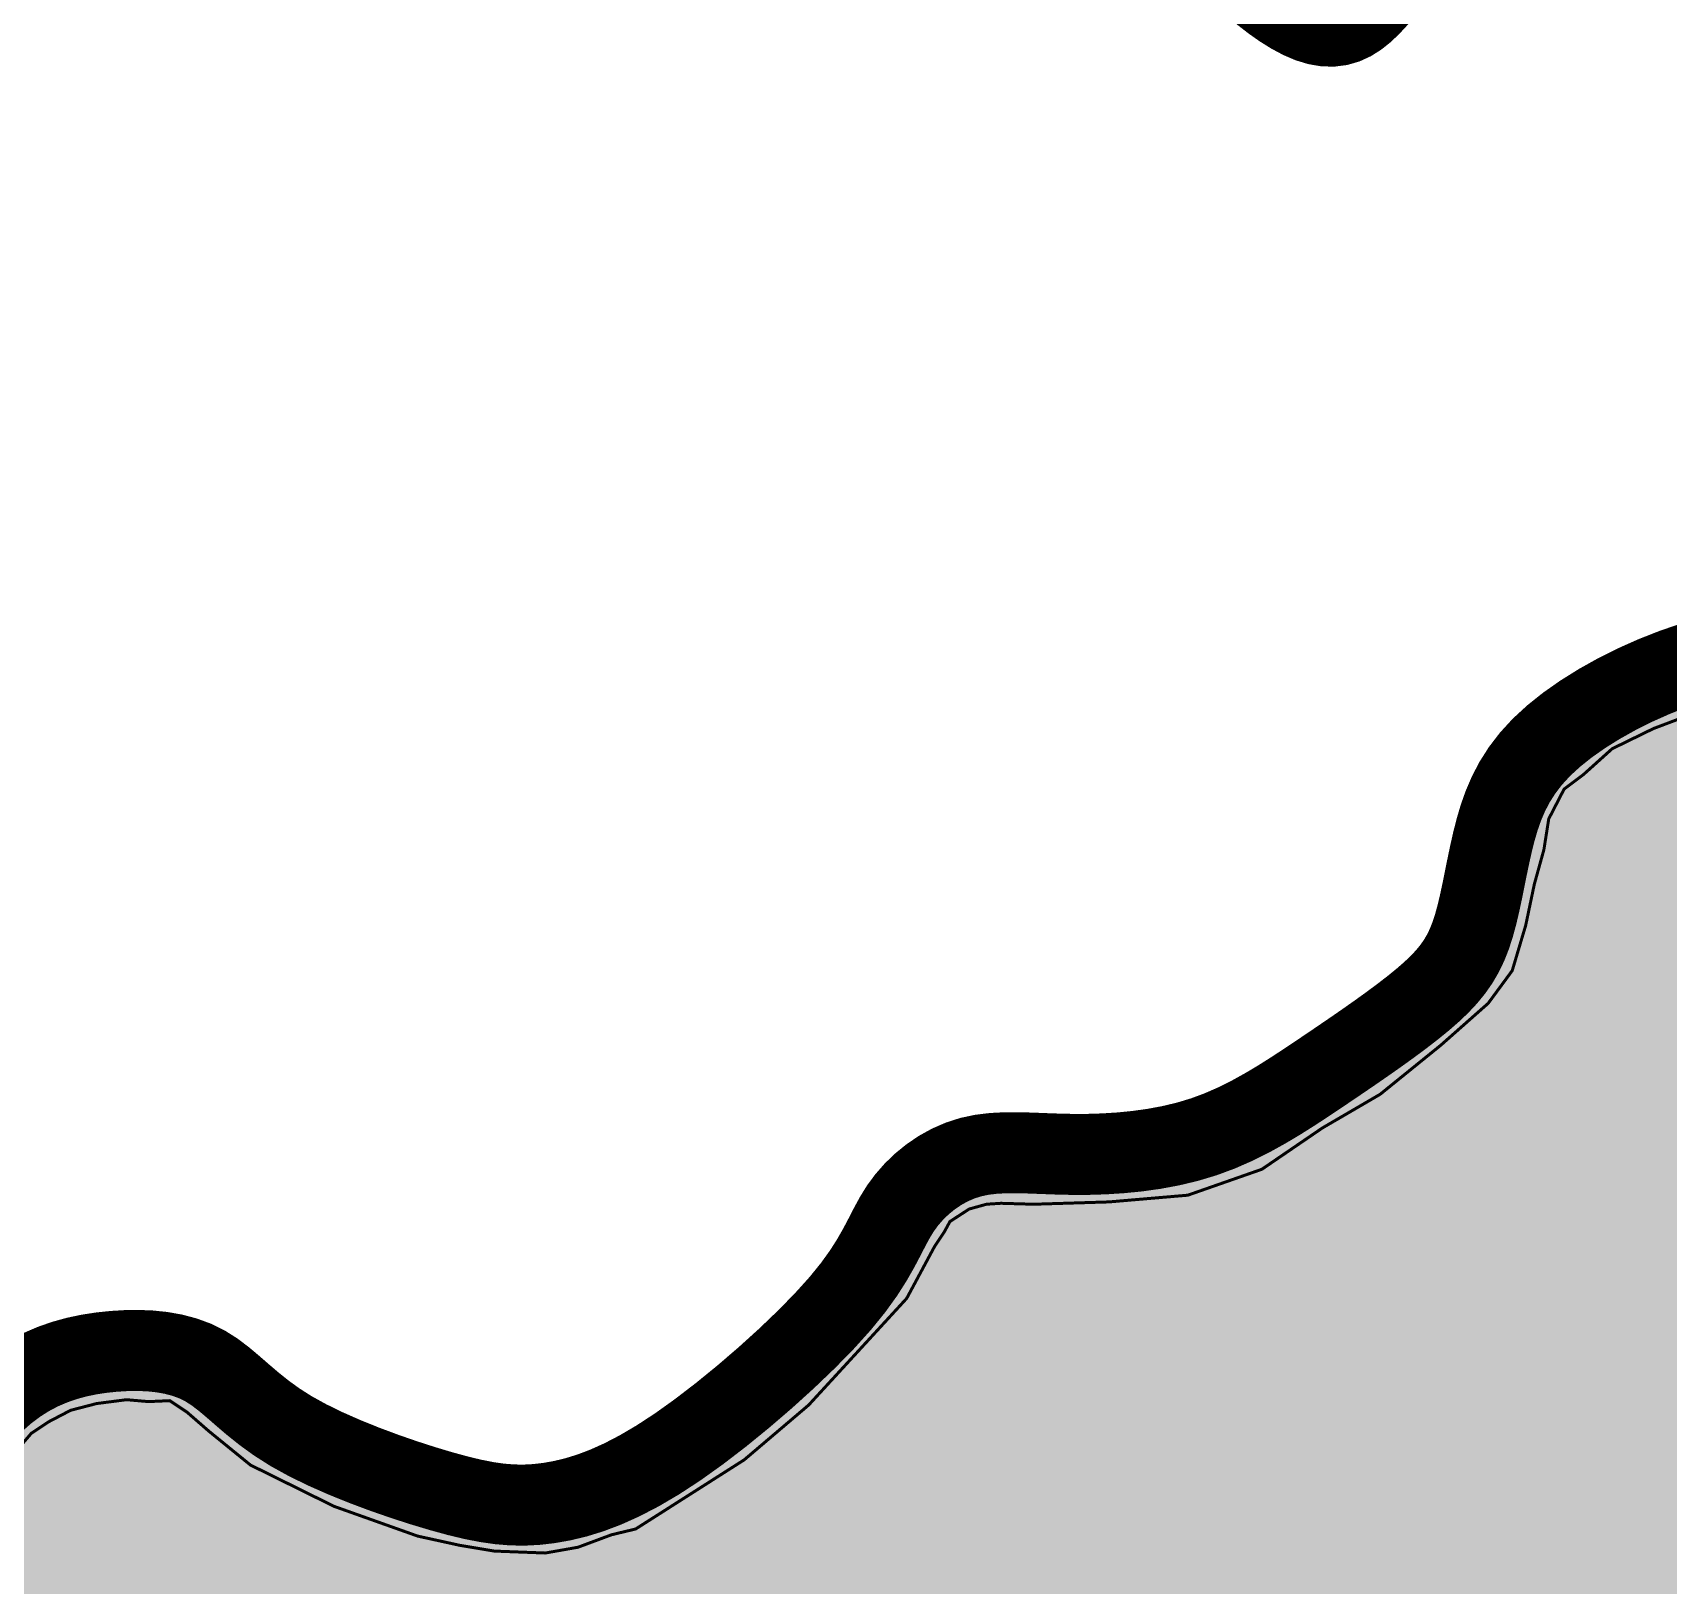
# Model space of a CAD drawing. Extents: x 13573007 to 22079938, y 2388446 to 8397471.
# Drawn here: x 19179225 to 19726033, y 6826959 to 7345831 of the extents above; entities that cross this region are included whole.
import ezdxf

# ---------------------------------------------------------------- set-up
doc = ezdxf.new("R2010")
doc.units = 0
doc.header["$MEASUREMENT"] = 0
for name, color, linetype in [('5黄河中游经济区', 30, 'CONTINUOUS'), ('BOUNDY', 13, 'CONTINUOUS'), ('海岸线', 5, 'CONTINUOUS'), ('片区', 3, 'CONTINUOUS')]:
    doc.layers.add(name, color=color, linetype=linetype)

msp = doc.modelspace()

# ---------------------------------------------------------------- hatches: boundary and pattern name
at = {"layer": '5黄河中游经济区'}
msp.add_hatch(color=256, dxfattribs=at).paths.add_polyline_path([(17441418, 6608166), (17491377, 6421441), (17469907, 6391040), (17494084, 6337222), (17537918, 6288939), (17537470, 6239761), (17562518, 6229479), (17633438, 6269395), (17730176, 6269395), (17769009, 6242709), (17761468, 6211830), (17707593, 6149390), (17670600, 6116803), (17732392, 6080050), (17759629, 6051654), (17765166, 6032244), (17817428, 6014555), (17821263, 5983124), (17839687, 5938418), (17868615, 5934725), (17894664, 5890953), (17954730, 5886890), (17964823, 5908028), (17945843, 5954587), (18011319, 5969124), (18082371, 5951891), (18172129, 5988138), (18216213, 5983349), (18229630, 5914380), (18140377, 5795590), (18125999, 5739600), (18207776, 5656066), (18335813, 5680286), (18427086, 5713512), (18445116, 5839094), (18495260, 5940461), (18556109, 5962424), (18588892, 5899722), (18539650, 5832632), (18530244, 5767826), (18631545, 5733187), (18706245, 5672839), (18771038, 5666645), (18808787, 5688044), (18821745, 5724086), (18835267, 5744359), (18834140, 5790538), (18878650, 5837842), (18942316, 5921188), (19027898, 5952203), (19085793, 5990993), (19101380, 5963649), (19156731, 6011342), (19199039, 6013568), (19253580, 6112559), (19298029, 6110953), (19332810, 6136497), (19426799, 6150312), (19462045, 6188304), (19436707, 6251666), (19436129, 6325077), (19459748, 6335775), (19471708, 6394714), (19525868, 6434801), (19549862, 6409104), (19547463, 6354285), (19571458, 6346748), (19666751, 6398483), (19684576, 6381352), (19725367, 6415271), (19771185, 6420498), (19798950, 6498272), (19892873, 6526024), (19917210, 6474289), (19952732, 6431589), (19952344, 6396514), (19938501, 6386205), (19962658, 6341442), (20014227, 6332218), (20077468, 6347953), (20087364, 6379729), (20077246, 6428577), (20077789, 6488804), (20088917, 6502097), (20120130, 6489346), (20150258, 6419625), (20165729, 6414199), (20218123, 6485085), (20358372, 6566289), (20391861, 6599686), (20434724, 6617435), (20481262, 6622638), (20563927, 6703734), (20525563, 6810828), (20471781, 6896589), (20399236, 6853083), (20380975, 6865835), (20361713, 6899840), (20340162, 6955964), (20342619, 7032091), (20316258, 7081893), (20294160, 7095248), (20303415, 7137004), (20340938, 7114251), (20359950, 7118501), (20389718, 7103499), (20408480, 7125502), (20405978, 7159507), (20427949, 7188223), (20418736, 7233517), (20468726, 7265135), (20483340, 7291464), (20469989, 7309317), (20437259, 7299580), (20400313, 7275655), (20373254, 7316744), (20347303, 7357467), (20379139, 7416072), (20487024, 7544587), (20508097, 7555552), (20520748, 7541667), (20541013, 7517956), (20552026, 7530248), (20534405, 7627244), (20560502, 7684503), (20584576, 7716009), (20581089, 7826323), (20627706, 7992117), (20618365, 8016097), (20545074, 8085988), (20526603, 8084078), (20465716, 8030347), (20382916, 8021010), (20344400, 7999942), (20302991, 8027004), (20270792, 8131177), (20258109, 8151770), (20212215, 8172975), (20168113, 8154697), (20131002, 8171093), (20140145, 8199047), (20158163, 8231302), (20133667, 8293946), (20062289, 8281547), (20042529, 8250386), (20002192, 8200391), (19994662, 8185339), (20047370, 8175932), (20061084, 8149322), (20068976, 8111376), (20052911, 8073585), (20016574, 8013247), (19932493, 7815704), (19953006, 7791686), (19945387, 7750679), (19910808, 7737791), (19873298, 7719045), (19829928, 7678039), (19771319, 7663979), (19722088, 7676281), (19678717, 7695613), (19658204, 7646991), (19616599, 7527116), (19600775, 7486110), (19590811, 7445103), (19573815, 7408783), (19580848, 7376564), (19614255, 7356060), (19647075, 7382422), (19688688, 7386522), (19715648, 7385937), (19742022, 7370706), (19767809, 7361918), (19784220, 7380078), (19798286, 7405854), (19826505, 7422894), (19851034, 7424600), (19877408, 7424600), (19891474, 7416984), (19910229, 7407611), (19924295, 7399996), (19938361, 7382422), (19962390, 7370120), (19977043, 7354889), (19996383, 7337314), (20018069, 7317983), (20040340, 7302166), (20052648, 7286935), (20057337, 7269361), (20067222, 7246154), (20070153, 7229166), (20070739, 7215692), (20061361, 7205733), (20042606, 7202218), (20018577, 7198118), (20000994, 7195189), (19962899, 7209248), (19938283, 7202804), (19881432, 7196946), (19848612, 7184058), (19827512, 7172928), (19800552, 7169413), (19780626, 7150081), (19753079, 7133093), (19732566, 7125477), (19710295, 7113761), (19693776, 7102913), (19676888, 7079199), (19673372, 7054009), (19664580, 7038192), (19655789, 7021789), (19635276, 7010659), (19624726, 7001286), (19603627, 6984883), (19580990, 6971674), (19555789, 6962887), (19530587, 6960544), (19510074, 6961716), (19496008, 6962301), (19481356, 6954686), (19473736, 6937112), (19454982, 6914851), (19429194, 6889661), (19405164, 6871501), (19385237, 6853341), (19359449, 6845725), (19341867, 6845725), (19325456, 6846311), (19304357, 6850412), (19290291, 6859785), (19270950, 6867986), (19249851, 6879702), (19233441, 6893176), (19215858, 6898448), (19188898, 6893762), (19167213, 6877359), (19149630, 6853341), (19141425, 6821122), (19132991, 6780408), (19147057, 6751118), (19157606, 6735301), (19174603, 6720656), (19181636, 6708354), (19187497, 6698395), (19187497, 6683164), (19181636, 6670276), (19172259, 6659146), (19162295, 6645672), (19146471, 6636299), (19122441, 6627512), (19097825, 6611695), (19073796, 6594121), (19050939, 6577133), (19002293, 6517966), (18967128, 6499806), (18926688, 6485747), (18893281, 6465243), (18852619, 6450502), (18820168, 6452626), (18763318, 6454969), (18726394, 6456726), (18684196, 6457898), (18654305, 6460241), (18625587, 6453212), (18579872, 6436223), (18523608, 6415134), (18455036, 6381157), (18420572, 6364432), (18382361, 6340151), (18363020, 6328434), (18350126, 6329020), (18335474, 6334878), (18324924, 6336636), (18311444, 6340151), (18301014, 6359023), (18288120, 6374840), (18262332, 6374840), (18232441, 6377769), (18178521, 6383627), (18159180, 6392414), (18128118, 6411746), (18098227, 6428149), (18058959, 6446309), (18034930, 6451581), (18010314, 6459782), (17996248, 6477357), (17984526, 6498446), (17952878, 6509576), (17926504, 6519535), (17899544, 6531837), (17879617, 6537109), (17845038, 6547068), (17812664, 6550096), (17771060, 6549510), (17748793, 6547167), (17731800, 6548924), (17689024, 6553611), (17648114, 6561816), (17610503, 6570013), (17571829, 6576457), (17530224, 6587002), (17497410, 6594617), (17475143, 6602233), (17454633, 6608677), (17439398, 6615706)])

# ---------------------------------------------------------------- linework, layer by layer
at = {"layer": 'BOUNDY', "linetype": 'Continuous', "ltscale": 5, "const_width": 27075, "flags": 128}
for points in [[(19587282, 7361729), (19590496, 7358988), (19593760, 7356450), (19597012, 7354168), (19600189, 7352193), (19603231, 7350577), (19606087, 7349363), (19608765, 7348546), (19611283, 7348112), (19613661, 7348046), (19615919, 7348336), (19618075, 7348965), (19620149, 7349921), (19622161, 7351188), (19624126, 7352745), (19626051, 7354539), (19627936, 7356510), (19629783, 7358598), (19631594, 7360742)], [(19740633, 7137421), (19734180, 7135412), (19727693, 7133172), (19721258, 7130639), (19714949, 7127827), (19708834, 7124771), (19702984, 7121504), (19697468, 7118059), (19692355, 7114471), (19687714, 7110773), (19683615, 7106999), (19680106, 7103177), (19677143, 7099314), (19674663, 7095408), (19672600, 7091460), (19670892, 7087471), (19669472, 7083440), (19668278, 7079368), (19667244, 7075254), (19666311, 7071106), (19665445, 7066955), (19664617, 7062840), (19663796, 7058799), (19662953, 7054872), (19662060, 7051097), (19661086, 7047512), (19660003, 7044157), (19658781, 7041054), (19657391, 7038170), (19655805, 7035454), (19653994, 7032858), (19651929, 7030332), (19649582, 7027827), (19646924, 7025293), (19643926, 7022681), (19640572, 7019953), (19636894, 7017112), (19632936, 7014177), (19628742, 7011161), (19624356, 7008082), (19619823, 7004956), (19615186, 7001798), (19610489, 6998625), (19605766, 6995456), (19601011, 6992330), (19596205, 6989290), (19591331, 6986378), (19586372, 6983635), (19581310, 6981106), (19576128, 6978831), (19570808, 6976855), (19565344, 6975206), (19559774, 6973871), (19554148, 6972823), (19548515, 6972035), (19542924, 6971482), (19537426, 6971135), (19532070, 6970969), (19526904, 6970957), (19521969, 6971066), (19517258, 6971239), (19512756, 6971413), (19508447, 6971522), (19504316, 6971504), (19500345, 6971294), (19496521, 6970830), (19492825, 6970046), (19489251, 6968896), (19485813, 6967397), (19482535, 6965583), (19479440, 6963486), (19476551, 6961141), (19473891, 6958582), (19471484, 6955841), (19469352, 6952953), (19467487, 6949936), (19465759, 6946753), (19464007, 6943349), (19462069, 6939672), (19459783, 6935669), (19456988, 6931287), (19453523, 6926472), (19449225, 6921172), (19443992, 6915370), (19437948, 6909190), (19431275, 6902794), (19424157, 6896344), (19416776, 6890000), (19409315, 6883924), (19401955, 6878276), (19394881, 6873219), (19388238, 6868876), (19382027, 6865224), (19376213, 6862203), (19370760, 6859753), (19365634, 6857813), (19360799, 6856324), (19356220, 6855224), (19351862, 6854455), (19347679, 6853966), (19343590, 6853749), (19339501, 6853810), (19335320, 6854151), (19330955, 6854775), (19326314, 6855687), (19321303, 6856890), (19315832, 6858387), (19309848, 6860176), (19303467, 6862232), (19296844, 6864527), (19290136, 6867028), (19283499, 6869707), (19277088, 6872533), (19271061, 6875476), (19265572, 6878506), (19260733, 6881589), (19256477, 6884676), (19252688, 6887713), (19249254, 6890647), (19246062, 6893425), (19242998, 6895994), (19239948, 6898301), (19236800, 6900292), (19233462, 6901928), (19229938, 6903220), (19226252, 6904192), (19222429, 6904871), (19218495, 6905279), (19214475, 6905443), (19210393, 6905386), (19206276, 6905134), (19202146, 6904703), (19198017, 6904070), (19193901, 6903206), (19189808, 6902082), (19185751, 6900667), (19181740, 6898930), (19177788, 6896842), (19173906, 6894374), (19170106, 6891502), (19166405, 6888238), (19162822, 6884602)]]:
    msp.add_lwpolyline(points, dxfattribs=at)
at = {"layer": '海岸线', "color": 5}
msp.add_lwpolyline([(19200154, 6893556), (19199693, 6893531), (19199253, 6893580), (19198978, 6893906), (19198638, 6894171), (19198206, 6894250), (19197752, 6894250), (19197311, 6894293), (19196913, 6894489), (19196636, 6894836), (19196629, 6895296), (19196509, 6895731), (19196214, 6896067), (19196079, 6896495), (19196216, 6896912), (19196654, 6896966), (19197069, 6896829), (19197528, 6896848), (19197985, 6896860), (19198444, 6896875), (19198872, 6896784), (19199101, 6896410), (19199228, 6895978), (19199158, 6895541), (19199467, 6894974), (19199886, 6894851), (19200295, 6894695), (19200506, 6894312), (19200559, 6893873), (19200154, 6893556)], dxfattribs=at)
at = {"layer": '片区', "color": 51, "const_width": 1000, "flags": 128}
msp.add_lwpolyline([(19735553, 7118736), (19721095, 7113283), (19707279, 7106539), (19697627, 7097866), (19691206, 7093051), (19686067, 7083094), (19684452, 7072819), (19681248, 7061260), (19678351, 7047453), (19673852, 7032362), (19665816, 7021448), (19649931, 7007416), (19629693, 6991042), (19610403, 6979802), (19590166, 6965994), (19565416, 6957329), (19539065, 6955081), (19513835, 6954303), (19502902, 6954622), (19498083, 6954303), (19492302, 6952701), (19485881, 6948524), (19483946, 6944992), (19480729, 6940177), (19471411, 6922838), (19438638, 6887189), (19417106, 6868893), (19380796, 6845768), (19372760, 6843846), (19361520, 6839669), (19350587, 6837740), (19333553, 6838386), (19321992, 6840315), (19307949, 6843387), (19279982, 6853336), (19252029, 6867143), (19238212, 6878383), (19230817, 6884809), (19225037, 6888659), (19217962, 6888340), (19210579, 6888978), (19200608, 6887695), (19191931, 6885446), (19184548, 6881596), (19178755, 6877746), (19174910, 6873250)], dxfattribs=at)

doc.saveas('drawing.dxf')
